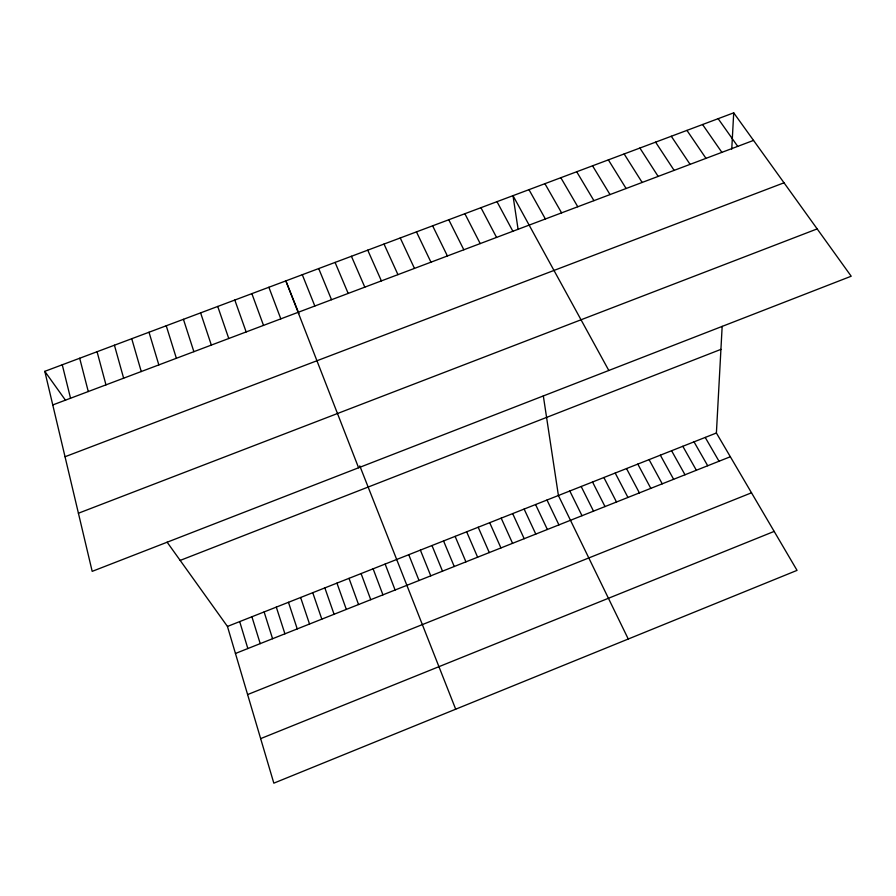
<?xml version="1.0" encoding="UTF-8"?>
<svg xmlns="http://www.w3.org/2000/svg" width="896" height="896" viewBox="0 0 896 896"><rect width="100%" height="100%" fill="white"/><g stroke="black" fill="none" stroke-linecap="round" stroke-linejoin="round"><path stroke-width="1.34" d="M167.115 542.17L227.45 626.438L273.829 783.16L797.048 570.371L716.397 433.003L722.165 326.346M731.752 149.083L733.712 112.84L44.8 371.336L92.187 571.357L851.2 276.226L733.712 112.84M260.646 738.629L774.166 531.406M247.61 694.568L751.509 492.8M235.446 653.475L730.341 456.747M227.45 626.438L716.397 433.003M180.174 560.414L720.922 349.373M78.411 513.229L817.163 228.906M65.038 456.736L784.011 182.795M52.763 404.947L753.536 140.403M44.8 371.336L65.542 400.31M718.144 118.675L737.722 146.373M702.565 124.522L721.874 152.354M686.941 130.39L705.992 158.357M671.283 136.259L690.088 164.36M655.603 142.15L674.139 170.374M639.89 148.042L658.157 176.411M624.142 153.955L642.152 182.448M608.362 159.869L626.114 188.507M592.547 165.805L610.03 194.578M576.699 171.752L593.925 200.659M560.829 177.71L577.774 206.752M705.219 437.427L719.029 461.25M694.019 441.851L707.706 465.752M544.914 183.68L561.602 212.867M682.808 446.286L696.36 470.254M528.976 189.661L545.384 218.982M671.586 450.733L685.003 474.768M660.341 455.179L673.624 479.293M608.81 370.474L512.994 195.653L518.112 229.454M649.085 459.637L662.234 483.829M496.989 201.656L512.87 231.258M637.806 464.094L650.821 488.365M626.517 468.563L639.397 492.901M480.95 207.682L496.552 237.418M615.205 473.043L627.95 497.448M603.882 477.523L616.493 502.006M464.878 213.707L480.2 243.589M592.536 482.003L605.013 506.576M448.773 219.755L463.826 249.771M581.179 486.506L593.51 511.146M569.8 490.997L582.008 515.715M432.634 225.814L447.406 255.976M628.253 639.016L558.41 495.51L543.323 395.886M546.997 500.024L558.925 524.888M416.461 231.885L430.954 262.181M535.573 504.538L547.366 529.491M400.254 237.966L414.467 268.408M524.126 509.074L535.786 534.094M512.669 513.598L524.182 538.698M384.014 244.059L397.947 274.635M501.189 518.146L512.568 543.323M489.698 522.693L500.942 547.938M367.741 250.163L381.394 280.885M478.195 527.24L489.283 552.574M351.422 256.278L364.806 287.157M466.659 531.798L477.624 557.211M455.123 536.368L465.931 561.859M335.082 262.416L348.186 293.429M443.554 540.949L454.238 566.507M318.707 268.554L331.52 299.712M431.984 545.53L442.512 571.166M420.381 550.11L430.774 575.837M302.299 274.714L314.832 306.018M298.939 313.611L285.858 280.885L358.59 467.768M359.789 465.864L455.694 709.195M408.766 554.702L419.026 580.507M385.146 564.054L395.102 590.016M268.878 287.258L280.818 318.853M373.117 568.814L382.939 594.854M361.088 573.574L370.754 599.693M251.866 293.642L263.514 325.394M349.026 578.346L358.546 604.542M336.952 583.117L346.326 609.403M234.808 300.037L246.165 331.946M324.856 587.899L334.074 614.275M217.728 306.443L228.771 338.509M312.749 592.693L321.821 619.147M300.619 597.498L309.534 624.03M200.603 312.872L211.344 345.083M288.467 602.302L297.237 628.914M183.434 319.312L193.883 351.68M276.304 607.118L284.917 633.819M264.118 611.934L272.574 638.725M166.242 325.763L176.378 358.288M251.91 616.762L260.221 643.63M239.691 621.6L247.845 648.547M149.005 332.237L158.838 364.907M131.734 338.71L141.254 371.549M114.419 345.206L123.637 378.202M97.07 351.725L105.974 384.866M79.688 358.243L88.278 391.541M62.261 364.784L70.538 398.238"/></g></svg>
